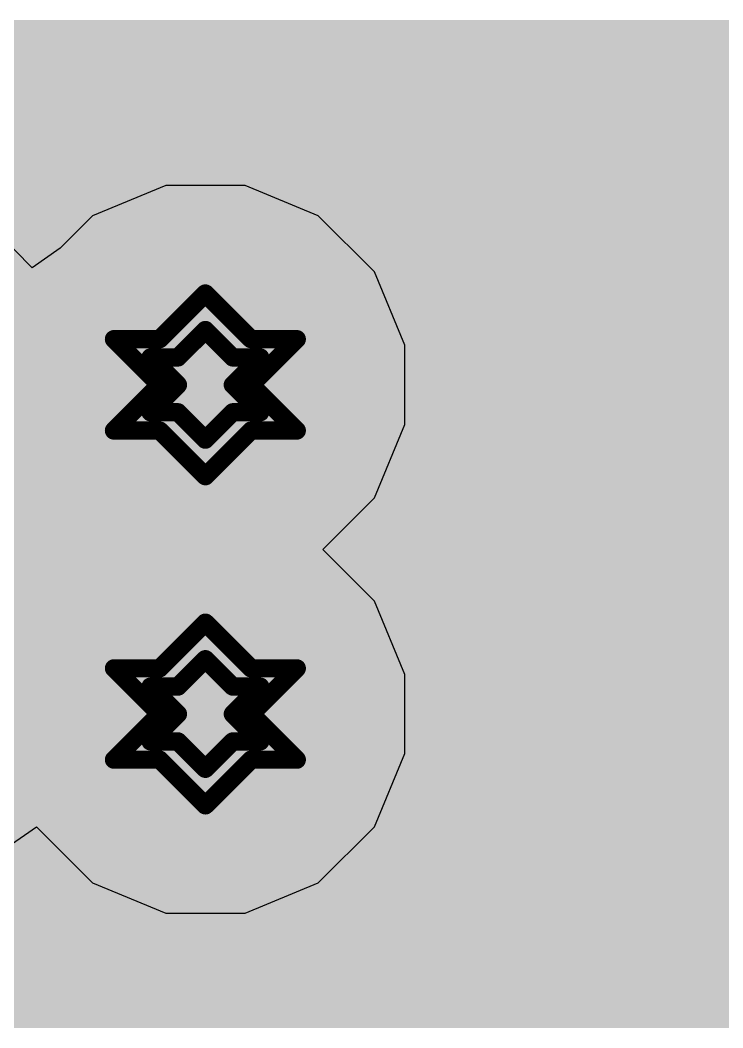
# Model space of a CAD drawing. Header units: inches. Extents: x -5 to 5328, y -4 to 5281.
# Drawn here: x 79.678 to 81.63, y 44.23 to 47.031 of the extents above; entities that cross this region are included whole.
import ezdxf

# ---------------------------------------------------------------- set-up
doc = ezdxf.new("R2010")
doc.units = ezdxf.units.IN
for name, color, linetype in [('Bottom Layer', 5, 'Continuous'), ('Bottom Solder', 6, 'Continuous'), ('Drill Drawing', 1, 'Continuous'), ('Layer 1', 16, 'Continuous'), ('Layer 2', 76, 'Continuous'), ('Top Layer', 1, 'Continuous'), ('Top Solder', 216, 'Continuous'), ('Via Holes', 16, 'Continuous')]:
    doc.layers.add(name, color=color, linetype=linetype)

msp = doc.modelspace()

# ---------------------------------------------------------------- hatches: boundary and pattern name
at = {"layer": 'Bottom Layer'}
h = msp.add_hatch(color=5, dxfattribs=at)
edge = h.paths.add_edge_path()
edge.add_arc((80.1924, 46.0176), 0.3, 0, 360)
h = msp.add_hatch(color=5, dxfattribs=at)
edge = h.paths.add_edge_path()
edge.add_arc((80.1924, 45.1026), 0.3, 0, 360)
at = {"layer": 'Bottom Solder'}
h = msp.add_hatch(color=6, dxfattribs=at)
edge = h.paths.add_edge_path()
edge.add_arc((80.1924, 46.0176), 0.4016, 0, 360)
h = msp.add_hatch(color=6, dxfattribs=at)
edge = h.paths.add_edge_path()
edge.add_arc((80.1924, 45.1026), 0.4016, 0, 360)
at = {"layer": 'Layer 1'}
h = msp.add_hatch(color=16, dxfattribs=at)
edge = h.paths.add_edge_path()
edge.add_arc((80.1924, 46.0176), 0.3, 0, 360)
h = msp.add_hatch(color=16, dxfattribs=at)
edge = h.paths.add_edge_path()
edge.add_arc((80.1924, 45.1026), 0.3, 0, 360)
at = {"layer": 'Layer 2'}
h = msp.add_hatch(color=76, dxfattribs=at)
edge = h.paths.add_edge_path()
edge.add_arc((80.1924, 46.0176), 0.3, 0, 360)
h = msp.add_hatch(color=76, dxfattribs=at)
edge = h.paths.add_edge_path()
edge.add_arc((80.1924, 45.1026), 0.3, 0, 360)
at = {"layer": 'Top Layer'}
msp.add_hatch(color=1, dxfattribs=at).paths.add_polyline_path([(75.6995, 44.2302), (86.5822, 44.2302), (86.5822, 47.0314), (75.6995, 47.0314)])
h = msp.add_hatch(color=1, dxfattribs=at)
edge = h.paths.add_edge_path()
edge.add_arc((80.1924, 46.0176), 0.3, 0, 360)
h = msp.add_hatch(color=1, dxfattribs=at)
edge = h.paths.add_edge_path()
edge.add_arc((80.1924, 45.1026), 0.3, 0, 360)
at = {"layer": 'Top Solder'}
h = msp.add_hatch(color=216, dxfattribs=at)
edge = h.paths.add_edge_path()
edge.add_arc((80.1924, 46.0176), 0.4016, 0, 360)
h = msp.add_hatch(color=216, dxfattribs=at)
edge = h.paths.add_edge_path()
edge.add_arc((80.1924, 45.1026), 0.4016, 0, 360)
at = {"layer": 'Via Holes'}
h = msp.add_hatch(color=7, dxfattribs=at)
edge = h.paths.add_edge_path()
edge.add_arc((80.1924, 46.0176), 0.15, 0, 360)
h = msp.add_hatch(color=7, dxfattribs=at)
edge = h.paths.add_edge_path()
edge.add_arc((80.1924, 45.1026), 0.15, 0, 360)

# ---------------------------------------------------------------- linework, layer by layer
at = {"layer": 'Bottom Layer'}
for p, q in [((80.0822, 46.5716), (79.8786, 46.4872)), ((80.3026, 46.5716), (80.0822, 46.5716)), ((80.5062, 46.4872), (80.3026, 46.5716)), ((79.711, 46.3433), (79.5551, 46.4991)), ((79.8786, 46.4872), (79.7892, 46.3978)), ((80.662, 46.3314), (80.5062, 46.4872)), ((79.7892, 46.3978), (79.711, 46.3433)), ((80.7464, 46.1277), (80.662, 46.3314)), ((80.7464, 45.9074), (80.7464, 46.1277)), ((80.662, 45.7037), (80.7464, 45.9074)), ((80.5183, 45.5601), (80.662, 45.7037)), ((80.662, 45.4164), (80.5183, 45.5601)), ((80.7464, 45.2128), (80.662, 45.4164)), ((80.7464, 44.9924), (80.7464, 45.2128)), ((80.662, 44.7887), (80.7464, 44.9924)), ((79.6445, 44.7342), (79.7227, 44.7887)), ((79.7227, 44.7887), (79.8786, 44.6329)), ((80.5062, 44.6329), (80.662, 44.7887)), ((79.8786, 44.6329), (80.0822, 44.5486)), ((80.3026, 44.5486), (80.5062, 44.6329)), ((80.0822, 44.5486), (80.3026, 44.5486))]:
    msp.add_line(p, q, dxfattribs=at)
at = {"layer": 'Drill Drawing'}
for points in [[(80.0654, 46.1446, 0.0508, 0.0508, 0), (80.1924, 46.2716, 0.0508, 0.0508, 0)], [(80.1924, 46.2716, 0.0508, 0.0508, 0), (80.3194, 46.1446, 0.0508, 0.0508, 0)], [(80.1162, 46.0938, 0.0508, 0.0508, 0), (80.1924, 46.17, 0.0508, 0.0508, 0)], [(80.1924, 46.17, 0.0508, 0.0508, 0), (80.2686, 46.0938, 0.0508, 0.0508, 0)], [(79.9384, 46.1446, 0.0508, 0.0508, 0), (80.0654, 46.0176, 0.0508, 0.0508, 0)], [(79.9384, 46.1446, 0.0508, 0.0508, 0), (80.0654, 46.1446, 0.0508, 0.0508, 0)], [(80.3194, 46.1446, 0.0508, 0.0508, 0), (80.4464, 46.1446, 0.0508, 0.0508, 0)], [(80.3194, 46.0176, 0.0508, 0.0508, 0), (80.4464, 46.1446, 0.0508, 0.0508, 0)], [(80.04, 46.0938, 0.0508, 0.0508, 0), (80.1162, 46.0176, 0.0508, 0.0508, 0)], [(80.04, 46.0938, 0.0508, 0.0508, 0), (80.1162, 46.0938, 0.0508, 0.0508, 0)], [(80.2686, 46.0938, 0.0508, 0.0508, 0), (80.3448, 46.0938, 0.0508, 0.0508, 0)], [(80.2686, 46.0176, 0.0508, 0.0508, 0), (80.3448, 46.0938, 0.0508, 0.0508, 0)], [(79.9384, 45.8906, 0.0508, 0.0508, 0), (80.0654, 46.0176, 0.0508, 0.0508, 0)], [(80.04, 45.9414, 0.0508, 0.0508, 0), (80.1162, 46.0176, 0.0508, 0.0508, 0)], [(80.2686, 46.0176, 0.0508, 0.0508, 0), (80.3448, 45.9414, 0.0508, 0.0508, 0)], [(80.3194, 46.0176, 0.0508, 0.0508, 0), (80.4464, 45.8906, 0.0508, 0.0508, 0)], [(80.04, 45.9414, 0.0508, 0.0508, 0), (80.1162, 45.9414, 0.0508, 0.0508, 0)], [(80.1162, 45.9414, 0.0508, 0.0508, 0), (80.1924, 45.8652, 0.0508, 0.0508, 0)], [(80.1924, 45.8652, 0.0508, 0.0508, 0), (80.2686, 45.9414, 0.0508, 0.0508, 0)], [(80.2686, 45.9414, 0.0508, 0.0508, 0), (80.3448, 45.9414, 0.0508, 0.0508, 0)], [(79.9384, 45.8906, 0.0508, 0.0508, 0), (80.0654, 45.8906, 0.0508, 0.0508, 0)], [(80.0654, 45.8906, 0.0508, 0.0508, 0), (80.1924, 45.7636, 0.0508, 0.0508, 0)], [(80.1924, 45.7636, 0.0508, 0.0508, 0), (80.3194, 45.8906, 0.0508, 0.0508, 0)], [(80.3194, 45.8906, 0.0508, 0.0508, 0), (80.4464, 45.8906, 0.0508, 0.0508, 0)], [(80.0654, 45.2296, 0.0508, 0.0508, 0), (80.1924, 45.3566, 0.0508, 0.0508, 0)], [(80.1924, 45.3566, 0.0508, 0.0508, 0), (80.3194, 45.2296, 0.0508, 0.0508, 0)], [(80.1162, 45.1788, 0.0508, 0.0508, 0), (80.1924, 45.255, 0.0508, 0.0508, 0)], [(80.1924, 45.255, 0.0508, 0.0508, 0), (80.2686, 45.1788, 0.0508, 0.0508, 0)], [(79.9384, 45.2296, 0.0508, 0.0508, 0), (80.0654, 45.1026, 0.0508, 0.0508, 0)], [(79.9384, 45.2296, 0.0508, 0.0508, 0), (80.0654, 45.2296, 0.0508, 0.0508, 0)], [(80.3194, 45.2296, 0.0508, 0.0508, 0), (80.4464, 45.2296, 0.0508, 0.0508, 0)], [(80.3194, 45.1026, 0.0508, 0.0508, 0), (80.4464, 45.2296, 0.0508, 0.0508, 0)], [(80.04, 45.1788, 0.0508, 0.0508, 0), (80.1162, 45.1026, 0.0508, 0.0508, 0)], [(80.04, 45.1788, 0.0508, 0.0508, 0), (80.1162, 45.1788, 0.0508, 0.0508, 0)], [(80.2686, 45.1788, 0.0508, 0.0508, 0), (80.3448, 45.1788, 0.0508, 0.0508, 0)], [(80.2686, 45.1026, 0.0508, 0.0508, 0), (80.3448, 45.1788, 0.0508, 0.0508, 0)], [(79.9384, 44.9756, 0.0508, 0.0508, 0), (80.0654, 45.1026, 0.0508, 0.0508, 0)], [(80.04, 45.0264, 0.0508, 0.0508, 0), (80.1162, 45.1026, 0.0508, 0.0508, 0)], [(80.2686, 45.1026, 0.0508, 0.0508, 0), (80.3448, 45.0264, 0.0508, 0.0508, 0)], [(80.3194, 45.1026, 0.0508, 0.0508, 0), (80.4464, 44.9756, 0.0508, 0.0508, 0)], [(80.04, 45.0264, 0.0508, 0.0508, 0), (80.1162, 45.0264, 0.0508, 0.0508, 0)], [(80.1162, 45.0264, 0.0508, 0.0508, 0), (80.1924, 44.9502, 0.0508, 0.0508, 0)], [(80.1924, 44.9502, 0.0508, 0.0508, 0), (80.2686, 45.0264, 0.0508, 0.0508, 0)], [(80.2686, 45.0264, 0.0508, 0.0508, 0), (80.3448, 45.0264, 0.0508, 0.0508, 0)], [(79.9384, 44.9756, 0.0508, 0.0508, 0), (80.0654, 44.9756, 0.0508, 0.0508, 0)], [(80.0654, 44.9756, 0.0508, 0.0508, 0), (80.1924, 44.8486, 0.0508, 0.0508, 0)], [(80.1924, 44.8486, 0.0508, 0.0508, 0), (80.3194, 44.9756, 0.0508, 0.0508, 0)], [(80.3194, 44.9756, 0.0508, 0.0508, 0), (80.4464, 44.9756, 0.0508, 0.0508, 0)]]:
    msp.add_lwpolyline(points, format="xyseb", dxfattribs=at)
for points in [[(80.1797, 46.2716, 0.0254, 0.0254, 1), (80.2051, 46.2716, 0.0254, 0.0254, 1)], [(80.1797, 46.2716, 0.0254, 0.0254, 1), (80.2051, 46.2716, 0.0254, 0.0254, 1)], [(80.1797, 46.17, 0.0254, 0.0254, 1), (80.2051, 46.17, 0.0254, 0.0254, 1)], [(80.1797, 46.17, 0.0254, 0.0254, 1), (80.2051, 46.17, 0.0254, 0.0254, 1)], [(79.9257, 46.1446, 0.0254, 0.0254, 1), (79.9511, 46.1446, 0.0254, 0.0254, 1)], [(79.9257, 46.1446, 0.0254, 0.0254, 1), (79.9511, 46.1446, 0.0254, 0.0254, 1)], [(80.0527, 46.1446, 0.0254, 0.0254, 1), (80.0781, 46.1446, 0.0254, 0.0254, 1)], [(80.0527, 46.1446, 0.0254, 0.0254, 1), (80.0781, 46.1446, 0.0254, 0.0254, 1)], [(80.3067, 46.1446, 0.0254, 0.0254, 1), (80.3321, 46.1446, 0.0254, 0.0254, 1)], [(80.3067, 46.1446, 0.0254, 0.0254, 1), (80.3321, 46.1446, 0.0254, 0.0254, 1)], [(80.4337, 46.1446, 0.0254, 0.0254, 1), (80.4591, 46.1446, 0.0254, 0.0254, 1)], [(80.4337, 46.1446, 0.0254, 0.0254, 1), (80.4591, 46.1446, 0.0254, 0.0254, 1)], [(80.0273, 46.0938, 0.0254, 0.0254, 1), (80.0527, 46.0938, 0.0254, 0.0254, 1)], [(80.0273, 46.0938, 0.0254, 0.0254, 1), (80.0527, 46.0938, 0.0254, 0.0254, 1)], [(80.1035, 46.0938, 0.0254, 0.0254, 1), (80.1289, 46.0938, 0.0254, 0.0254, 1)], [(80.1035, 46.0938, 0.0254, 0.0254, 1), (80.1289, 46.0938, 0.0254, 0.0254, 1)], [(80.2559, 46.0938, 0.0254, 0.0254, 1), (80.2813, 46.0938, 0.0254, 0.0254, 1)], [(80.2559, 46.0938, 0.0254, 0.0254, 1), (80.2813, 46.0938, 0.0254, 0.0254, 1)], [(80.3321, 46.0938, 0.0254, 0.0254, 1), (80.3575, 46.0938, 0.0254, 0.0254, 1)], [(80.3321, 46.0938, 0.0254, 0.0254, 1), (80.3575, 46.0938, 0.0254, 0.0254, 1)], [(80.0527, 46.0176, 0.0254, 0.0254, 1), (80.0781, 46.0176, 0.0254, 0.0254, 1)], [(80.0527, 46.0176, 0.0254, 0.0254, 1), (80.0781, 46.0176, 0.0254, 0.0254, 1)], [(80.1035, 46.0176, 0.0254, 0.0254, 1), (80.1289, 46.0176, 0.0254, 0.0254, 1)], [(80.1035, 46.0176, 0.0254, 0.0254, 1), (80.1289, 46.0176, 0.0254, 0.0254, 1)], [(80.2559, 46.0176, 0.0254, 0.0254, 1), (80.2813, 46.0176, 0.0254, 0.0254, 1)], [(80.2559, 46.0176, 0.0254, 0.0254, 1), (80.2813, 46.0176, 0.0254, 0.0254, 1)], [(80.3067, 46.0176, 0.0254, 0.0254, 1), (80.3321, 46.0176, 0.0254, 0.0254, 1)], [(80.3067, 46.0176, 0.0254, 0.0254, 1), (80.3321, 46.0176, 0.0254, 0.0254, 1)], [(80.0273, 45.9414, 0.0254, 0.0254, 1), (80.0527, 45.9414, 0.0254, 0.0254, 1)], [(80.0273, 45.9414, 0.0254, 0.0254, 1), (80.0527, 45.9414, 0.0254, 0.0254, 1)], [(80.1035, 45.9414, 0.0254, 0.0254, 1), (80.1289, 45.9414, 0.0254, 0.0254, 1)], [(80.1035, 45.9414, 0.0254, 0.0254, 1), (80.1289, 45.9414, 0.0254, 0.0254, 1)], [(80.2559, 45.9414, 0.0254, 0.0254, 1), (80.2813, 45.9414, 0.0254, 0.0254, 1)], [(80.2559, 45.9414, 0.0254, 0.0254, 1), (80.2813, 45.9414, 0.0254, 0.0254, 1)], [(80.3321, 45.9414, 0.0254, 0.0254, 1), (80.3575, 45.9414, 0.0254, 0.0254, 1)], [(80.3321, 45.9414, 0.0254, 0.0254, 1), (80.3575, 45.9414, 0.0254, 0.0254, 1)], [(79.9257, 45.8906, 0.0254, 0.0254, 1), (79.9511, 45.8906, 0.0254, 0.0254, 1)], [(79.9257, 45.8906, 0.0254, 0.0254, 1), (79.9511, 45.8906, 0.0254, 0.0254, 1)], [(80.0527, 45.8906, 0.0254, 0.0254, 1), (80.0781, 45.8906, 0.0254, 0.0254, 1)], [(80.0527, 45.8906, 0.0254, 0.0254, 1), (80.0781, 45.8906, 0.0254, 0.0254, 1)], [(80.3067, 45.8906, 0.0254, 0.0254, 1), (80.3321, 45.8906, 0.0254, 0.0254, 1)], [(80.3067, 45.8906, 0.0254, 0.0254, 1), (80.3321, 45.8906, 0.0254, 0.0254, 1)], [(80.4337, 45.8906, 0.0254, 0.0254, 1), (80.4591, 45.8906, 0.0254, 0.0254, 1)], [(80.4337, 45.8906, 0.0254, 0.0254, 1), (80.4591, 45.8906, 0.0254, 0.0254, 1)], [(80.1797, 45.8652, 0.0254, 0.0254, 1), (80.2051, 45.8652, 0.0254, 0.0254, 1)], [(80.1797, 45.8652, 0.0254, 0.0254, 1), (80.2051, 45.8652, 0.0254, 0.0254, 1)], [(80.1797, 45.7636, 0.0254, 0.0254, 1), (80.2051, 45.7636, 0.0254, 0.0254, 1)], [(80.1797, 45.7636, 0.0254, 0.0254, 1), (80.2051, 45.7636, 0.0254, 0.0254, 1)], [(80.1797, 45.3566, 0.0254, 0.0254, 1), (80.2051, 45.3566, 0.0254, 0.0254, 1)], [(80.1797, 45.3566, 0.0254, 0.0254, 1), (80.2051, 45.3566, 0.0254, 0.0254, 1)], [(80.1797, 45.255, 0.0254, 0.0254, 1), (80.2051, 45.255, 0.0254, 0.0254, 1)], [(80.1797, 45.255, 0.0254, 0.0254, 1), (80.2051, 45.255, 0.0254, 0.0254, 1)], [(79.9257, 45.2296, 0.0254, 0.0254, 1), (79.9511, 45.2296, 0.0254, 0.0254, 1)], [(79.9257, 45.2296, 0.0254, 0.0254, 1), (79.9511, 45.2296, 0.0254, 0.0254, 1)], [(80.0527, 45.2296, 0.0254, 0.0254, 1), (80.0781, 45.2296, 0.0254, 0.0254, 1)], [(80.0527, 45.2296, 0.0254, 0.0254, 1), (80.0781, 45.2296, 0.0254, 0.0254, 1)], [(80.3067, 45.2296, 0.0254, 0.0254, 1), (80.3321, 45.2296, 0.0254, 0.0254, 1)], [(80.3067, 45.2296, 0.0254, 0.0254, 1), (80.3321, 45.2296, 0.0254, 0.0254, 1)], [(80.4337, 45.2296, 0.0254, 0.0254, 1), (80.4591, 45.2296, 0.0254, 0.0254, 1)], [(80.4337, 45.2296, 0.0254, 0.0254, 1), (80.4591, 45.2296, 0.0254, 0.0254, 1)], [(80.0273, 45.1788, 0.0254, 0.0254, 1), (80.0527, 45.1788, 0.0254, 0.0254, 1)], [(80.0273, 45.1788, 0.0254, 0.0254, 1), (80.0527, 45.1788, 0.0254, 0.0254, 1)], [(80.1035, 45.1788, 0.0254, 0.0254, 1), (80.1289, 45.1788, 0.0254, 0.0254, 1)], [(80.1035, 45.1788, 0.0254, 0.0254, 1), (80.1289, 45.1788, 0.0254, 0.0254, 1)], [(80.2559, 45.1788, 0.0254, 0.0254, 1), (80.2813, 45.1788, 0.0254, 0.0254, 1)], [(80.2559, 45.1788, 0.0254, 0.0254, 1), (80.2813, 45.1788, 0.0254, 0.0254, 1)], [(80.3321, 45.1788, 0.0254, 0.0254, 1), (80.3575, 45.1788, 0.0254, 0.0254, 1)], [(80.3321, 45.1788, 0.0254, 0.0254, 1), (80.3575, 45.1788, 0.0254, 0.0254, 1)], [(80.0527, 45.1026, 0.0254, 0.0254, 1), (80.0781, 45.1026, 0.0254, 0.0254, 1)], [(80.0527, 45.1026, 0.0254, 0.0254, 1), (80.0781, 45.1026, 0.0254, 0.0254, 1)], [(80.1035, 45.1026, 0.0254, 0.0254, 1), (80.1289, 45.1026, 0.0254, 0.0254, 1)], [(80.1035, 45.1026, 0.0254, 0.0254, 1), (80.1289, 45.1026, 0.0254, 0.0254, 1)], [(80.2559, 45.1026, 0.0254, 0.0254, 1), (80.2813, 45.1026, 0.0254, 0.0254, 1)], [(80.2559, 45.1026, 0.0254, 0.0254, 1), (80.2813, 45.1026, 0.0254, 0.0254, 1)], [(80.3067, 45.1026, 0.0254, 0.0254, 1), (80.3321, 45.1026, 0.0254, 0.0254, 1)], [(80.3067, 45.1026, 0.0254, 0.0254, 1), (80.3321, 45.1026, 0.0254, 0.0254, 1)], [(80.0273, 45.0264, 0.0254, 0.0254, 1), (80.0527, 45.0264, 0.0254, 0.0254, 1)], [(80.0273, 45.0264, 0.0254, 0.0254, 1), (80.0527, 45.0264, 0.0254, 0.0254, 1)], [(80.1035, 45.0264, 0.0254, 0.0254, 1), (80.1289, 45.0264, 0.0254, 0.0254, 1)], [(80.1035, 45.0264, 0.0254, 0.0254, 1), (80.1289, 45.0264, 0.0254, 0.0254, 1)], [(80.2559, 45.0264, 0.0254, 0.0254, 1), (80.2813, 45.0264, 0.0254, 0.0254, 1)], [(80.2559, 45.0264, 0.0254, 0.0254, 1), (80.2813, 45.0264, 0.0254, 0.0254, 1)], [(80.3321, 45.0264, 0.0254, 0.0254, 1), (80.3575, 45.0264, 0.0254, 0.0254, 1)], [(80.3321, 45.0264, 0.0254, 0.0254, 1), (80.3575, 45.0264, 0.0254, 0.0254, 1)], [(79.9257, 44.9756, 0.0254, 0.0254, 1), (79.9511, 44.9756, 0.0254, 0.0254, 1)], [(79.9257, 44.9756, 0.0254, 0.0254, 1), (79.9511, 44.9756, 0.0254, 0.0254, 1)], [(80.0527, 44.9756, 0.0254, 0.0254, 1), (80.0781, 44.9756, 0.0254, 0.0254, 1)], [(80.0527, 44.9756, 0.0254, 0.0254, 1), (80.0781, 44.9756, 0.0254, 0.0254, 1)], [(80.3067, 44.9756, 0.0254, 0.0254, 1), (80.3321, 44.9756, 0.0254, 0.0254, 1)], [(80.3067, 44.9756, 0.0254, 0.0254, 1), (80.3321, 44.9756, 0.0254, 0.0254, 1)], [(80.4337, 44.9756, 0.0254, 0.0254, 1), (80.4591, 44.9756, 0.0254, 0.0254, 1)], [(80.4337, 44.9756, 0.0254, 0.0254, 1), (80.4591, 44.9756, 0.0254, 0.0254, 1)], [(80.1797, 44.9502, 0.0254, 0.0254, 1), (80.2051, 44.9502, 0.0254, 0.0254, 1)], [(80.1797, 44.9502, 0.0254, 0.0254, 1), (80.2051, 44.9502, 0.0254, 0.0254, 1)], [(80.1797, 44.8486, 0.0254, 0.0254, 1), (80.2051, 44.8486, 0.0254, 0.0254, 1)], [(80.1797, 44.8486, 0.0254, 0.0254, 1), (80.2051, 44.8486, 0.0254, 0.0254, 1)]]:
    msp.add_lwpolyline(points, format="xyseb", close=True, dxfattribs=at)
at = {"layer": 'Layer 1'}
for p, q in [((80.0822, 46.5716), (79.8786, 46.4872)), ((80.3026, 46.5716), (80.0822, 46.5716)), ((80.5062, 46.4872), (80.3026, 46.5716)), ((79.711, 46.3433), (79.5551, 46.4991)), ((79.8786, 46.4872), (79.7892, 46.3978)), ((80.662, 46.3314), (80.5062, 46.4872)), ((79.7892, 46.3978), (79.711, 46.3433)), ((80.7464, 46.1277), (80.662, 46.3314)), ((80.7464, 45.9074), (80.7464, 46.1277)), ((80.662, 45.7037), (80.7464, 45.9074)), ((80.5183, 45.5601), (80.662, 45.7037)), ((80.662, 45.4164), (80.5183, 45.5601)), ((80.7464, 45.2128), (80.662, 45.4164)), ((80.7464, 44.9924), (80.7464, 45.2128)), ((80.662, 44.7887), (80.7464, 44.9924)), ((79.6445, 44.7342), (79.7227, 44.7887)), ((79.7227, 44.7887), (79.8786, 44.6329)), ((80.5062, 44.6329), (80.662, 44.7887)), ((79.8786, 44.6329), (80.0822, 44.5486)), ((80.3026, 44.5486), (80.5062, 44.6329)), ((80.0822, 44.5486), (80.3026, 44.5486))]:
    msp.add_line(p, q, dxfattribs=at)

doc.saveas('drawing.dxf')
